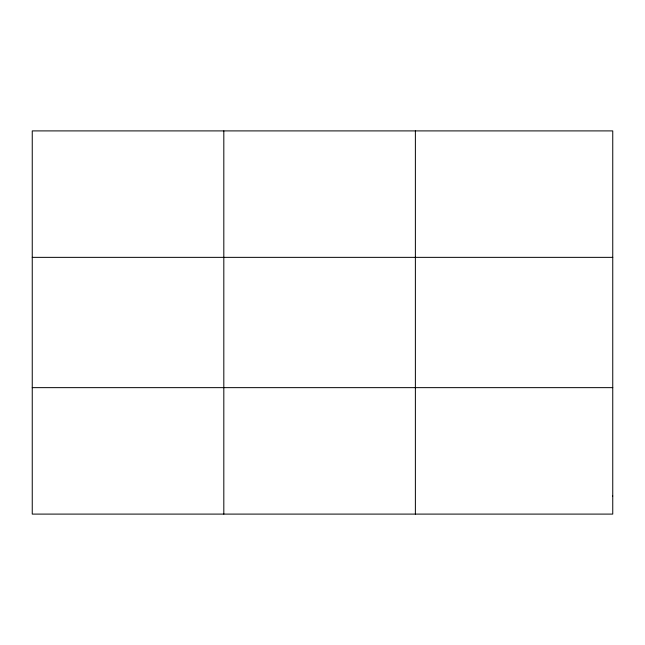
<?xml version="1.0" encoding="UTF-8"?>
<svg xmlns="http://www.w3.org/2000/svg" width="645" height="645" viewBox="0 0 645 645"><rect width="100%" height="100%" fill="white"/><g stroke="black" fill="none" stroke-linecap="round" stroke-linejoin="round"><path stroke-width="0.97" d="M223.815 514.097L223.815 130.903M415.38 514.097L415.38 130.903M32.25 257.355L612.75 257.355M32.25 387.645L612.75 387.645M612.75 496.029L612.75 514.097L32.25 514.097L32.25 130.903L612.75 130.903L612.75 496.029"/></g></svg>
